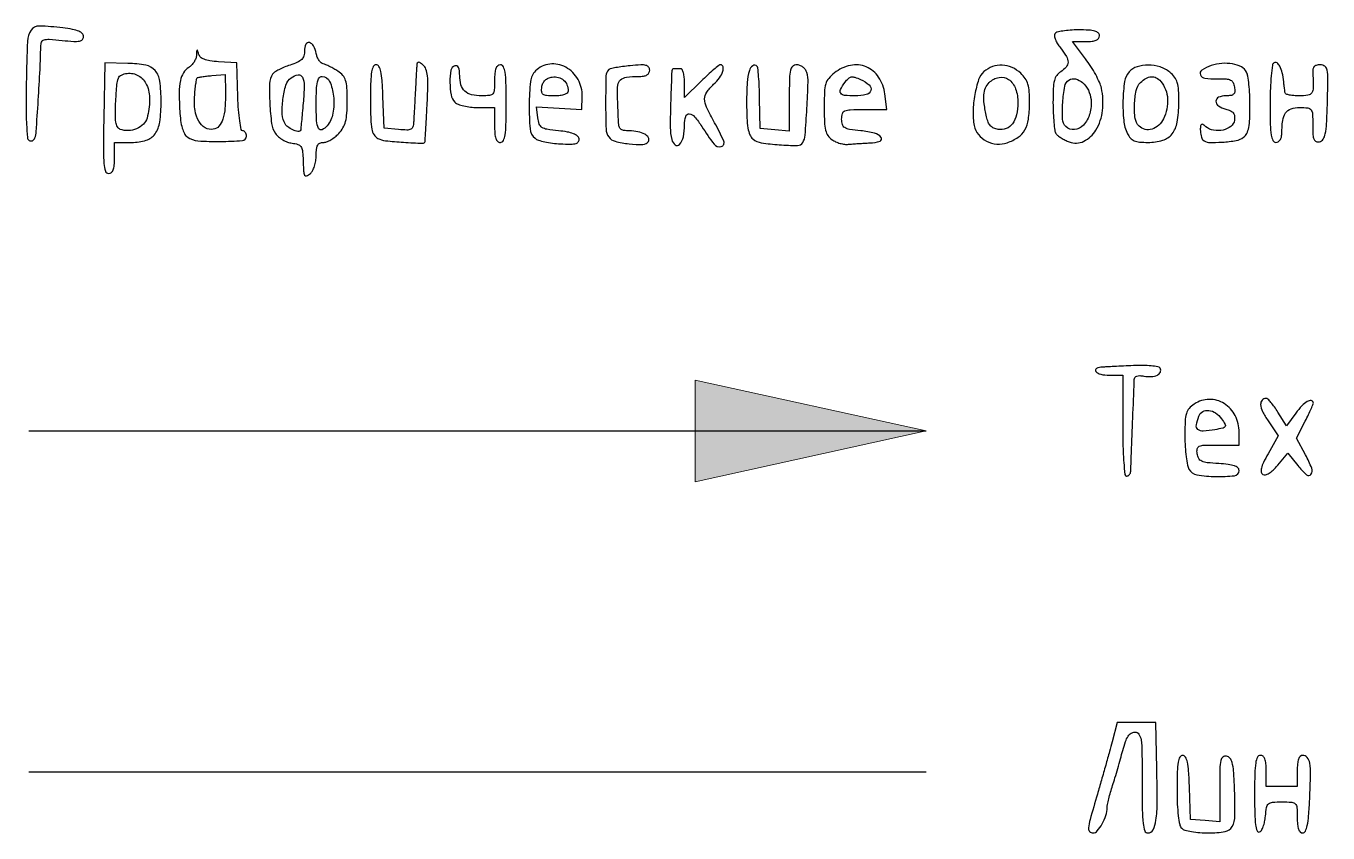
# Model space of a CAD drawing. Header units: millimetres. Extents: x 2712 to 3553, y 1367 to 1961.
# Drawn here: x 3155.6 to 3245.7, y 1460.4 to 1516.2 of the extents above; entities that cross this region are included whole.
import ezdxf

# ---------------------------------------------------------------- set-up
doc = ezdxf.new("R2010")
doc.units = ezdxf.units.MM

msp = doc.modelspace()

# ---------------------------------------------------------------- hatches: boundary and pattern name
at = {"lineweight": 15}
h = msp.add_hatch(color=256, dxfattribs=at)
h.set_gradient(color2=(0, 0, 0), tint=1)
h.paths.add_polyline_path([(3201.943, 1491.668), (3201.943, 1488.155), (3217.934, 1488.155)])
h.paths.add_polyline_path([(3217.934, 1488.155), (3201.943, 1488.155), (3201.943, 1484.642)])

# ---------------------------------------------------------------- linework, layer by layer
for p, q in [((3217.934, 1488.155), (3201.943, 1491.668)), ((3201.943, 1491.668), (3201.943, 1484.642)), ((3217.934, 1488.155), (3201.943, 1484.642))]:
    msp.add_line(p, q, dxfattribs=at)
at = {"lineweight": 30}
for p, q in [((3155.833, 1488.155), (3217.934, 1488.155)), ((3155.833, 1464.579), (3217.934, 1464.579))]:
    msp.add_line(p, q, dxfattribs=at)
for points in [[(3155.863, 1508.253, 0.118611), (3155.978, 1508.215, 0.127455), (3156.095, 1508.235, 0.116239), (3156.194, 1508.312, 0.087755), (3156.262, 1508.434, 0.065889), (3156.347, 1508.851, 0.001284), (3156.492, 1511.039, 0.003491), (3156.613, 1513.169, 0.008557), (3156.664, 1514.738, -0.087), (3156.726, 1515.059, -0.23546), (3156.892, 1515.212, -0.089156), (3157.242, 1515.249, -0.007574), (3158.149, 1515.17, 0.009363), (3158.947, 1515.103, 0.061402), (3159.347, 1515.125, 0.164055), (3159.547, 1515.236, 0.18726), (3159.625, 1515.438, 0.199243), (3159.54, 1515.644, 0.097564), (3159.3, 1515.805, 0.052771), (3158.872, 1515.932, 0.01498), (3158.185, 1516.039, 0.023563), (3156.553, 1516.165, 0.259638), (3155.991, 1515.874, 0.136664), (3155.748, 1515.123, 0.005474), (3155.66, 1512.225, 0.005353), (3155.645, 1510.599, 0.012313), (3155.678, 1509.377, 0.008409), (3155.741, 1508.452, 0.237437)], [(3226.922, 1508.736, 0.081603), (3227.048, 1508.595, 0.026681), (3227.275, 1508.431, 0.025777), (3227.55, 1508.273, 0.026415), (3227.839, 1508.146, 0.20781), (3228.842, 1508.193, 0.145149), (3229.687, 1508.971, 0.106329), (3230.144, 1510.323, 0.082801), (3230.065, 1511.877, 0.051601), (3229.933, 1512.274, 0.018588), (3229.669, 1512.809, 0.018207), (3229.334, 1513.377, 0.020598), (3228.97, 1513.895), (3228.057, 1515.093), (3228.994, 1515.093, 0.025595), (3229.423, 1515.115, 0.07595), (3229.708, 1515.188, 0.129339), (3229.871, 1515.315, 0.164131), (3229.931, 1515.495, 0.210155), (3229.847, 1515.687, 0.118863), (3229.621, 1515.812, 0.054983), (3229.2, 1515.88, 0.012323), (3228.471, 1515.898, 0.017279), (3227.9, 1515.878, 0.023967), (3227.391, 1515.818, 0.021904), (3226.988, 1515.733, 0.193528), (3226.844, 1515.627, 0.188472), (3226.816, 1515.475, 0.046498), (3226.888, 1515.228, 0.041092), (3227.031, 1514.941, 0.031214), (3227.231, 1514.651, -0.030475), (3227.639, 1514.061, -0.13431), (3227.754, 1513.658, -0.187331), (3227.63, 1513.33, -0.070723), (3227.248, 1513.008, 0.09813), (3226.972, 1512.749, 0.094739), (3226.811, 1512.401, 0.051248), (3226.733, 1511.853, 0.010229), (3226.715, 1510.864, 0.010299), (3226.732, 1510.148, 0.013348), (3226.778, 1509.493, 0.011057), (3226.842, 1508.952, 0.106724)], [(3172.911, 1508.729, 0.065758), (3173.12, 1508.502, 0.042582), (3173.413, 1508.296, 0.042303), (3173.74, 1508.141, 0.060865), (3174.052, 1508.066, -0.045972), (3174.451, 1507.982, -0.15908), (3174.663, 1507.832, -0.127782), (3174.773, 1507.564, -0.025416), (3174.816, 1507.042, 0.004759), (3174.854, 1506.118, 0.098076), (3174.921, 1505.849, 0.412546), (3175.057, 1505.8, 0.064332), (3175.323, 1505.969, 0.100341), (3175.478, 1506.161, 0.041089), (3175.608, 1506.471, 0.038522), (3175.696, 1506.838, 0.039964), (3175.726, 1507.209, -0.0249), (3175.748, 1507.661, -0.099317), (3175.829, 1507.924, -0.164341), (3175.98, 1508.065, -0.106325), (3176.216, 1508.116, 0.093821), (3176.445, 1508.159, 0.037607), (3176.733, 1508.298, 0.035541), (3177.03, 1508.499, 0.037508), (3177.289, 1508.737, 0.058095), (3177.58, 1509.129, 0.067188), (3177.756, 1509.559, 0.048141), (3177.846, 1510.128, 0.015328), (3177.873, 1510.987, 0.01208), (3177.85, 1511.914, 0.064745), (3177.761, 1512.41, 0.107204), (3177.57, 1512.744, 0.064248), (3177.221, 1513.043, 0.015116), (3176.945, 1513.212, 0.014517), (3176.656, 1513.366, 0.014611), (3176.394, 1513.487, 0.049726), (3176.215, 1513.543, -0.135941), (3176.069, 1513.618, -0.057815), (3175.925, 1513.786, -0.051316), (3175.803, 1514.012, -0.046528), (3175.726, 1514.265, 0.06735), (3175.539, 1514.795, 0.217053), (3175.254, 1515.022, 0.364606), (3175.013, 1514.904, 0.104172), (3174.921, 1514.465, -0.071505), (3174.87, 1514.112, -0.126359), (3174.721, 1513.861, -0.091476), (3174.43, 1513.662, -0.025623), (3173.914, 1513.464, 0.019044), (3173.515, 1513.317, 0.021863), (3173.146, 1513.146, 0.021626), (3172.849, 1512.975, 0.105097), (3172.711, 1512.84, 0.139213), (3172.504, 1512.193, 0.02052), (3172.514, 1510.804, 0.021467), (3172.641, 1509.419, 0.119696)], [(3166.282, 1510.28, 0.019367), (3166.345, 1509.624, 0.037697), (3166.455, 1509.109, 0.048699), (3166.607, 1508.731, 0.115476), (3166.803, 1508.502, 0.139159), (3167.544, 1508.228, 0.022831), (3169.088, 1508.177, 0.017884), (3170.617, 1508.252, 0.389661), (3170.896, 1508.556, 0.068935), (3170.876, 1508.695, 0.085172), (3170.82, 1508.813, 0.099928), (3170.736, 1508.892, 0.140216), (3170.638, 1508.921, -0.360829), (3170.532, 1509.008, -0.010936), (3170.433, 1509.61, -0.01693), (3170.351, 1510.368, -0.010294), (3170.302, 1511.269), (3170.225, 1513.617), (3168.967, 1513.698, -0.019283), (3168.367, 1513.76, -0.057553), (3167.969, 1513.864, -0.092646), (3167.719, 1514.019, -0.144034), (3167.589, 1514.234, 0.007064), (3167.522, 1514.477, 0.480077), (3167.487, 1514.491, 0.252517), (3167.458, 1514.446, 0.004592), (3167.438, 1514.151, -0.076041), (3167.389, 1513.921, -0.049372), (3167.269, 1513.678, -0.048597), (3167.1, 1513.458, -0.065028), (3166.905, 1513.298, 0.11773), (3166.541, 1512.928, 0.085251), (3166.329, 1512.388, 0.051), (3166.246, 1511.571, 0.014132)], [(3180.002, 1508.393, 0.096236), (3180.525, 1508.232, 0.010754), (3181.773, 1508.124, 0.00565), (3183.082, 1508.054, 0.349776), (3183.258, 1508.183, 0.052151), (3183.267, 1508.237, 0.000156), (3183.308, 1508.947, 0.000909), (3183.353, 1509.75, 0.000568), (3183.403, 1510.69, 0.006713), (3183.453, 1511.982, 0.03195), (3183.424, 1512.72, 0.059735), (3183.32, 1513.182, 0.135005), (3183.116, 1513.473, 0.031468), (3182.887, 1513.64, 0.294573), (3182.771, 1513.639, 0.218476), (3182.7, 1513.526, 0.019075), (3182.668, 1513.18, 0.000279), (3182.65, 1512.854, 0.000092), (3182.624, 1512.376, 0.000092), (3182.596, 1511.845, 0.000104), (3182.569, 1511.336, -0.000201), (3182.542, 1510.829, -0.000181), (3182.513, 1510.303, -0.000181), (3182.487, 1509.832, -0.000573), (3182.47, 1509.517, -0.060832), (3182.41, 1509.188, -0.20686), (3182.271, 1509.026, -0.12298), (3182.004, 1508.969, -0.016628), (3181.428, 1509.008), (3180.422, 1509.111), (3180.344, 1511.297, 0.007531), (3180.288, 1512.404, 0.036479), (3180.201, 1513.028, 0.076982), (3180.07, 1513.369, 0.269199), (3179.874, 1513.482, 0.281974), (3179.678, 1513.362, 0.077668), (3179.561, 1513.003, 0.034212), (3179.498, 1512.332, 0.006149), (3179.483, 1511.077, 0.006113), (3179.499, 1509.708, 0.041677), (3179.572, 1509.037, 0.094139), (3179.727, 1508.648, 0.128928)], [(3161.362, 1505.969, 0.170593), (3161.55, 1506.035, 0.13332), (3161.679, 1506.212, 0.071272), (3161.751, 1506.531, 0.020044), (3161.772, 1507.042), (3161.772, 1508.116), (3162.964, 1508.116, 0.073897), (3163.957, 1508.263, 0.164803), (3164.571, 1508.703, 0.123006), (3164.898, 1509.527, 0.033222), (3164.992, 1510.942, 0.030138), (3164.906, 1512.362, 0.150191), (3164.585, 1513.084, 0.169007), (3163.938, 1513.454, 0.040715), (3162.691, 1513.582), (3161.101, 1513.617), (3161.027, 1509.793, 0.003076), (3160.998, 1507.652, 0.02367), (3161.038, 1506.65, 0.057034), (3161.145, 1506.126, 0.324581)], [(3162.634, 1512.893, -0.164217), (3163.436, 1512.726, -0.156277), (3163.992, 1512.104, -0.110493), (3164.2, 1511.073, -0.060262), (3164.017, 1509.79, -0.139295), (3163.768, 1509.373, -0.090246), (3163.294, 1509.065, -0.085552), (3162.716, 1508.933, -0.105487), (3162.17, 1509.019, -0.178391), (3161.974, 1509.191, -0.085599), (3161.865, 1509.513, -0.043038), (3161.827, 1510.054, -0.009307), (3161.859, 1510.994, -0.007193), (3161.934, 1512.115, -0.076739), (3162.04, 1512.558, -0.184632), (3162.247, 1512.779, -0.083516)], [(3167.484, 1512.575, -0.150682), (3167.554, 1512.612, -0.007285), (3167.816, 1512.658, -0.011329), (3168.134, 1512.701, -0.007878), (3168.495, 1512.736), (3169.42, 1512.812), (3169.443, 1511.604, -0.022316), (3169.414, 1510.488, -0.061273), (3169.264, 1509.716, -0.100359), (3168.993, 1509.238, -0.177795), (3168.602, 1509.022, -0.174058), (3168.046, 1509.13, -0.128822), (3167.604, 1509.58, -0.093233), (3167.342, 1510.331, -0.056019), (3167.307, 1511.278, -0.006074), (3167.348, 1511.748, -0.009047), (3167.397, 1512.159, -0.00478), (3167.447, 1512.502, -0.15909)], [(3173.994, 1512.585, -0.116153), (3174.47, 1512.787, -0.336475), (3174.768, 1512.632, -0.11656), (3174.892, 1512.05, -0.016878), (3174.823, 1510.831, 0.000071), (3174.761, 1510.145, 0.000112), (3174.708, 1509.557, 0.000025), (3174.661, 1509.04, 0.004828), (3174.657, 1508.988, -0.406818), (3174.531, 1508.875, -0.078746), (3174.2, 1508.943, -0.060291), (3173.826, 1509.138, -0.105188), (3173.585, 1509.39, -0.127288), (3173.379, 1510.061, -0.043102), (3173.421, 1511.091, -0.042394), (3173.634, 1512.079, -0.162081)], [(3185.325, 1510.898, 0.107419), (3185.546, 1510.756, 0.031361), (3185.934, 1510.639, 0.02994), (3186.399, 1510.558, 0.028067), (3186.881, 1510.531), (3188.07, 1510.531), (3188.07, 1509.323, 0.016668), (3188.089, 1508.74, 0.063857), (3188.159, 1508.384, 0.12648), (3188.285, 1508.189, 0.188641), (3188.472, 1508.116, 0.286822), (3188.678, 1508.244, 0.076301), (3188.798, 1508.63, 0.032071), (3188.86, 1509.363, 0.005163), (3188.875, 1510.799, 0.005163), (3188.86, 1512.235, 0.032071), (3188.798, 1512.968, 0.076301), (3188.678, 1513.354, 0.286822), (3188.472, 1513.482, 0.176579), (3188.288, 1513.415, 0.128937), (3188.162, 1513.236, 0.069535), (3188.09, 1512.916, 0.020272), (3188.07, 1512.409, -0.01575), (3188.049, 1511.741, -0.157996), (3187.947, 1511.484, -0.196207), (3187.725, 1511.364, -0.026509), (3187.184, 1511.336, -0.057291), (3186.48, 1511.417, -0.130373), (3186.011, 1511.666, -0.138503), (3185.744, 1512.103, -0.068308), (3185.655, 1512.753, 0.030598), (3185.634, 1513.081, 0.086905), (3185.568, 1513.299, 0.162411), (3185.46, 1513.406, 0.197432), (3185.319, 1513.415, 0.275414), (3185.051, 1513.104, 0.04409), (3184.98, 1512.271, 0.045373), (3185.061, 1511.4, 0.151532)], [(3190.869, 1508.399, 0.097624), (3191.104, 1508.271, 0.022231), (3191.543, 1508.155, 0.022188), (3192.071, 1508.064, 0.01998), (3192.623, 1508.017, 0.010696), (3193.346, 1507.999, 0.067738), (3193.71, 1508.047, 0.18675), (3193.875, 1508.169, 0.190254), (3193.913, 1508.37, 0.178669), (3193.796, 1508.565, 0.076692), (3193.53, 1508.718, 0.049192), (3193.106, 1508.836, 0.018459), (3192.495, 1508.921, -0.013146), (3191.697, 1509.022, -0.102717), (3191.349, 1509.152, -0.171717), (3191.166, 1509.383, -0.053745), (3191.068, 1509.819), (3190.981, 1510.583), (3192.544, 1510.49), (3194.107, 1510.396), (3194.134, 1511.3, 0.136544), (3193.844, 1512.476, 0.140508), (3192.991, 1513.317, 0.154269), (3191.886, 1513.533, 0.169708), (3190.906, 1513.061, 0.170786), (3190.559, 1512.337, 0.025216), (3190.463, 1510.691, 0.024145), (3190.529, 1509.047, 0.199966)], [(3195.971, 1508.493, 0.174897), (3196.412, 1508.195, 0.033614), (3197.376, 1508.02, 0.031558), (3198.34, 1507.973, 0.256266), (3198.711, 1508.183, 0.277774), (3198.714, 1508.443, 0.133878), (3198.468, 1508.684, 0.079021), (3197.994, 1508.857, 0.046848), (3197.395, 1508.916, -0.038529), (3197.002, 1508.949, -0.155123), (3196.789, 1509.056, -0.155074), (3196.678, 1509.266, -0.038497), (3196.637, 1509.659, 0.002098), (3196.626, 1510.012, 0.000954), (3196.61, 1510.475, 0.000945), (3196.59, 1510.962, 0.001298), (3196.57, 1511.4, -0.045522), (3196.6, 1512.082, -0.180462), (3196.795, 1512.446, -0.151984), (3197.204, 1512.629, -0.029716), (3198.02, 1512.677, 0.034287), (3198.377, 1512.702, 0.093161), (3198.616, 1512.782, 0.140037), (3198.753, 1512.919, 0.127078), (3198.803, 1513.114, 0.163774), (3198.732, 1513.326, 0.176128), (3198.549, 1513.444, 0.069331), (3198.183, 1513.475, 0.010755), (3197.456, 1513.421, 0.00878), (3196.929, 1513.361, 0.012362), (3196.462, 1513.288, 0.008627), (3196.079, 1513.211, 0.143608), (3195.966, 1513.15, 0.192059), (3195.779, 1512.714, 0.006886), (3195.755, 1510.861, 0.007951), (3195.786, 1509.028, 0.150734)], [(3200.332, 1508.317, 0.162801), (3200.574, 1507.943, 0.401016), (3200.871, 1507.969, 0.130224), (3201.135, 1508.502, 0.050319), (3201.219, 1509.329, -0.067837), (3201.299, 1509.92, -0.362326), (3201.547, 1510.091, -0.199856), (3201.917, 1509.896, -0.032032), (3202.406, 1509.221, 0.022741), (3203.262, 1507.992, 0.308773), (3203.755, 1507.83, 0.451839), (3203.93, 1508.199, 0.025326), (3203.297, 1509.479, -0.015764), (3202.746, 1510.544, -0.105705), (3202.608, 1511.12, -0.160988), (3202.749, 1511.585, -0.050802), (3203.231, 1512.141, 0.045265), (3203.628, 1512.587, 0.073197), (3203.866, 1513.035, 0.146048), (3203.883, 1513.347, 0.346471), (3203.711, 1513.482, 0.169628), (3203.593, 1513.441, 0.006877), (3203.238, 1513.151, 0.011363), (3202.824, 1512.786, 0.007738), (3202.369, 1512.353), (3201.219, 1511.224), (3201.219, 1512.219, 0.025484), (3201.199, 1512.6, 0.040395), (3201.14, 1512.922, 0.048557), (3201.054, 1513.15, 0.285746), (3200.95, 1513.214, -0.000588), (3200.833, 1513.214, -0.000436), (3200.704, 1513.215, -0.00044), (3200.582, 1513.215, -0.000992), (3200.49, 1513.216, 0.404554), (3200.336, 1513.07, 0.002681), (3200.26, 1511.044, 0.007452), (3200.227, 1509.156, 0.063541)], [(3205.952, 1508.353, 0.134794), (3206.527, 1508.093, 0.021195), (3207.773, 1507.95, 0.016945), (3209.031, 1507.902, 0.261065), (3209.396, 1508.105, 0.119466), (3209.562, 1508.611, 0.005347), (3209.686, 1510.457, 0.006639), (3209.765, 1512.274, 0.084538), (3209.671, 1512.948, 0.081483), (3209.567, 1513.152, 0.069664), (3209.399, 1513.326, 0.071288), (3209.193, 1513.442, 0.094121), (3208.982, 1513.482, 0.178157), (3208.705, 1513.38, 0.16233), (3208.546, 1513.118, 0.050531), (3208.478, 1512.553, 0.004979), (3208.464, 1511.183), (3208.464, 1508.884), (3207.458, 1508.983), (3206.451, 1509.081), (3206.413, 1511.163, 0.006403), (3206.388, 1511.972, 0.009594), (3206.344, 1512.676, 0.005058), (3206.289, 1513.266, 0.172431), (3206.23, 1513.391, 0.36175), (3205.938, 1513.417, 0.172083), (3205.701, 1513.09, 0.055633), (3205.554, 1512.259, 0.015956), (3205.512, 1510.95, 0.008653), (3205.532, 1509.81, 0.033292), (3205.603, 1509.106, 0.056278), (3205.735, 1508.647, 0.121966)], [(3211.423, 1508.302, 0.050046), (3211.674, 1508.161, 0.03482), (3211.982, 1508.052, 0.035213), (3212.295, 1507.988, 0.059085), (3212.563, 1507.984, -0.00705), (3212.854, 1508.011, -0.002951), (3213.247, 1508.039, -0.002919), (3213.668, 1508.064, -0.003785), (3214.054, 1508.081, 0.067004), (3214.744, 1508.201, 0.521124), (3214.826, 1508.462, 0.170898), (3214.373, 1508.756, 0.033967), (3213.407, 1508.921, -0.012521), (3212.636, 1509.019, -0.099332), (3212.299, 1509.141, -0.188322), (3212.139, 1509.351, -0.069835), (3212.087, 1509.726, -0.071327), (3212.142, 1510.11, -0.224138), (3212.311, 1510.301, -0.093576), (3212.676, 1510.381, -0.007694), (3213.656, 1510.396), (3215.225, 1510.396), (3215.081, 1511.467, 0.112257), (3214.65, 1512.624, 0.14984), (3213.792, 1513.337, 0.151573), (3212.69, 1513.441, 0.115576), (3211.586, 1512.926, 0.052742), (3211.196, 1512.547, 0.102101), (3210.992, 1512.164, 0.061607), (3210.901, 1511.612, 0.010099), (3210.879, 1510.526, 0.010287), (3210.9, 1509.52, 0.049674), (3210.98, 1508.954, 0.089167), (3211.143, 1508.586, 0.091347)], [(3221.263, 1509.276, 0.121508), (3221.55, 1508.657, 0.104847), (3222.106, 1508.202, 0.100698), (3222.819, 1508, 0.103154), (3223.548, 1508.095, 0.065633), (3224.294, 1508.471, 0.114834), (3224.761, 1508.977, 0.09398), (3225.011, 1509.713, 0.033852), (3225.093, 1510.819, 0.01677), (3225.07, 1511.622, 0.056326), (3224.98, 1512.139, 0.077514), (3224.795, 1512.53, 0.05524), (3224.48, 1512.899, 0.083732), (3223.878, 1513.299, 0.094097), (3223.203, 1513.459, 0.096756), (3222.53, 1513.359, 0.094113), (3221.938, 1513.013, 0.13406), (3221.57, 1512.461, 0.035665), (3221.306, 1511.427, 0.036449), (3221.183, 1510.274, 0.056334)], [(3231.869, 1508.719, 0.071253), (3232.071, 1508.418, 0.108897), (3232.327, 1508.236, 0.078033), (3232.697, 1508.142, 0.022883), (3233.285, 1508.116, 0.071929), (3234.305, 1508.263, 0.155794), (3234.954, 1508.703, 0.125882), (3235.31, 1509.513, 0.039731), (3235.423, 1510.84, 0.013389), (3235.404, 1511.738, 0.059423), (3235.317, 1512.258, 0.091302), (3235.131, 1512.626, 0.0601), (3234.799, 1512.969, 0.09274), (3234.122, 1513.336, 0.075935), (3233.308, 1513.467, 0.080362), (3232.537, 1513.348, 0.13139), (3231.986, 1512.992, 0.148163), (3231.671, 1512.326, 0.029986), (3231.556, 1511.01, 0.032218), (3231.607, 1509.647, 0.087177)], [(3237.087, 1508.294, 0.189939), (3237.487, 1508.121, 0.024603), (3238.436, 1508.135, 0.027526), (3239.39, 1508.248, 0.119616), (3239.908, 1508.475, 0.116589), (3240.126, 1508.74, 0.064878), (3240.261, 1509.138, 0.039428), (3240.332, 1509.738, 0.011123), (3240.348, 1510.68, 0.01127), (3240.328, 1511.425, 0.013567), (3240.274, 1512.124, 0.012263), (3240.199, 1512.706, 0.083723), (3240.108, 1512.98, 0.152843), (3239.751, 1513.333, 0.073972), (3239.138, 1513.543, 0.065234), (3238.399, 1513.58, 0.064165), (3237.67, 1513.427, 0.054747), (3237.016, 1513.115, 0.367175), (3236.913, 1512.798, 0.26667), (3237.23, 1512.553, 0.041892), (3238.049, 1512.509, -0.016028), (3238.689, 1512.508, -0.100521), (3239.006, 1512.432, -0.175833), (3239.18, 1512.259, -0.07482), (3239.275, 1511.939, -0.049221), (3239.288, 1511.629, -0.18449), (3239.21, 1511.453, -0.161847), (3239.027, 1511.361, -0.03591), (3238.671, 1511.336, 0.100149), (3238.175, 1511.235, 0.301186), (3237.993, 1510.961, 0.252013), (3238.166, 1510.639, 0.084891), (3238.67, 1510.416, -0.04423), (3238.998, 1510.302, -0.120891), (3239.191, 1510.152, -0.137841), (3239.277, 1509.943, -0.065141), (3239.274, 1509.649, -0.194703), (3239.029, 1509.226, -0.11004), (3238.485, 1508.97, -0.099101), (3237.833, 1508.954, -0.130628), (3237.295, 1509.202, 0.029433), (3237.09, 1509.353, 0.27175), (3236.984, 1509.358, 0.250355), (3236.922, 1509.267, 0.025806), (3236.908, 1508.998, 0.030779), (3236.922, 1508.784, 0.031477), (3236.961, 1508.575, 0.033162), (3237.018, 1508.399, 0.101309)], [(3242.141, 1508.116, 0.135856), (3242.302, 1508.16, 0.110063), (3242.432, 1508.284, 0.088772), (3242.518, 1508.477, 0.058056), (3242.547, 1508.719, -0.031603), (3242.61, 1509.622, -0.117043), (3242.813, 1510.151, -0.164044), (3243.187, 1510.434, -0.080655), (3243.783, 1510.531, -0.026461), (3244.351, 1510.501, -0.210017), (3244.574, 1510.373, -0.148727), (3244.672, 1510.096, -0.011591), (3244.69, 1509.303, 0.012494), (3244.707, 1508.64, 0.085607), (3244.778, 1508.323, 0.212004), (3244.923, 1508.184, 0.133961), (3245.16, 1508.166, 0.205796), (3245.409, 1508.334, 0.092867), (3245.559, 1508.707, 0.037223), (3245.648, 1509.412, 0.005312), (3245.706, 1510.869, 0.003569), (3245.743, 1512.524, 0.050141), (3245.693, 1513.115, 0.188127), (3245.528, 1513.379, 0.161814), (3245.217, 1513.482, 0.06433), (3244.935, 1513.446, 0.177279), (3244.774, 1513.334, 0.137115), (3244.699, 1513.121, 0.033209), (3244.699, 1512.745, -0.016169), (3244.727, 1511.895, -0.149396), (3244.621, 1511.547, -0.211066), (3244.356, 1511.38, -0.036696), (3243.751, 1511.336, -0.020132), (3243.389, 1511.35, -0.03085), (3243.078, 1511.395, -0.031387), (3242.844, 1511.459, -0.274839), (3242.778, 1511.537, -0.009488), (3242.761, 1511.65, -0.001963), (3242.735, 1511.85, -0.002062), (3242.708, 1512.082, -0.001943), (3242.681, 1512.318, 0.028366), (3242.579, 1512.94, 0.064443), (3242.417, 1513.386, 0.121242), (3242.219, 1513.612, 0.299552), (3242.009, 1513.618, 0.224558), (3241.9, 1513.449, 0.00965), (3241.817, 1512.728, 0.01464), (3241.758, 1511.834, 0.009123), (3241.739, 1510.783, 0.005203), (3241.753, 1509.357, 0.032248), (3241.816, 1508.627, 0.07676), (3241.936, 1508.244, 0.286092)], [(3176.135, 1512.677, -0.297875), (3176.656, 1512.336, -0.077833), (3176.924, 1511.321, -0.068559), (3176.882, 1510.13, -0.130987), (3176.484, 1509.267, -0.11266), (3176.132, 1508.997, -0.405343), (3175.891, 1509.083, -0.102987), (3175.755, 1509.603, -0.012301), (3175.726, 1510.799, -0.008327), (3175.742, 1511.777, -0.045322), (3175.807, 1512.302, -0.108027), (3175.933, 1512.577, -0.235696)], [(3192.064, 1512.634, -0.094765), (3192.496, 1512.613, -0.120992), (3192.849, 1512.43, -0.119564), (3193.079, 1512.103, -0.091114), (3193.164, 1511.671, -0.228305), (3193.1, 1511.533, -0.086976), (3192.909, 1511.426, -0.057307), (3192.608, 1511.357, -0.027308), (3192.21, 1511.336, -0.017831), (3191.67, 1511.355, -0.134357), (3191.431, 1511.439, -0.221672), (3191.33, 1511.612, -0.058505), (3191.338, 1511.939, -0.07183), (3191.417, 1512.208, -0.095277), (3191.563, 1512.414, -0.092352), (3191.78, 1512.556, -0.063612)], [(3212.325, 1512.28, -0.045003), (3212.554, 1512.54, -0.146853), (3212.757, 1512.643, -0.12371), (3213.004, 1512.625, -0.027877), (3213.399, 1512.471, -0.068172), (3213.998, 1512.093, -0.306178), (3214.105, 1511.714, -0.261657), (3213.788, 1511.424, -0.057479), (3213.026, 1511.336, -0.02106), (3212.286, 1511.367, -0.215373), (3212.025, 1511.513, -0.290221), (3212.006, 1511.772, -0.034905)], [(3222.303, 1512.256, -0.148623), (3222.979, 1512.617, -0.20596), (3223.642, 1512.474, -0.156067), (3224.126, 1511.83, -0.08594), (3224.288, 1510.847, -0.053519), (3224.191, 1510.014, -0.104583), (3223.913, 1509.409, -0.139119), (3223.477, 1509.074, -0.133146), (3222.922, 1509.01, -0.071424), (3222.622, 1509.101, -0.097657), (3222.394, 1509.268, -0.086886), (3222.229, 1509.524, -0.04609), (3222.114, 1509.886, -0.018896), (3221.954, 1510.783, -0.054615), (3221.935, 1511.413, -0.080472), (3222.05, 1511.881, -0.096484)], [(3227.817, 1512.429, -0.197525), (3228.275, 1512.505, -0.124261), (3228.765, 1512.253, -0.099063), (3229.161, 1511.735, -0.089189), (3229.346, 1511.085, -0.093247), (3229.261, 1510.104, -0.119178), (3228.819, 1509.314, -0.178621), (3228.201, 1509, -0.22935), (3227.606, 1509.207, -0.186931), (3227.38, 1509.719, -0.027917), (3227.391, 1510.866, -0.027041), (3227.527, 1512.001, -0.214097)], [(3232.768, 1512.256, -0.064672), (3233.147, 1512.547, -0.117209), (3233.519, 1512.66, -0.1351), (3233.865, 1512.586, -0.10066), (3234.171, 1512.34, -0.160374), (3234.646, 1511.131, -0.12771), (3234.37, 1509.747, -0.199315), (3233.568, 1509.035, -0.28696), (3232.669, 1509.243, -0.16333), (3232.404, 1509.774, -0.042742), (3232.354, 1510.737, -0.043106), (3232.47, 1511.703, -0.146028)], [(3230.602, 1492.015), (3231.542, 1492.015), (3231.542, 1488.526, 0.005894), (3231.559, 1487.075, 0.0133), (3231.614, 1485.977, 0.008303), (3231.692, 1485.144, 0.382355), (3231.81, 1485.038, 0.122372), (3231.913, 1485.064, 0.096048), (3232.004, 1485.136, 0.086914), (3232.067, 1485.245, 0.077768), (3232.093, 1485.373, 0.001124), (3232.134, 1486.36, 0.00011), (3232.226, 1488.741, 0.00005), (3232.323, 1491.268, 0.003203), (3232.337, 1491.711, -0.147668), (3232.386, 1491.859, -0.153457), (3232.509, 1491.954, -0.097655), (3232.713, 1491.985, -0.037331), (3233, 1491.952, 0.059046), (3233.518, 1491.916, 0.100116), (3233.938, 1492.021, 0.177515), (3234.145, 1492.233, 0.248821), (3234.128, 1492.492, 0.213311), (3233.978, 1492.593, 0.01907), (3233.518, 1492.657, 0.022147), (3232.939, 1492.69, 0.015264), (3232.282, 1492.678, -0.000086), (3231.604, 1492.644, -0.000099), (3230.958, 1492.613, -0.000089), (3230.409, 1492.586, -0.000575), (3230.133, 1492.573, 0.097179), (3229.724, 1492.473, 0.494428), (3229.681, 1492.279, 0.166483), (3230.016, 1492.077, 0.052942)], [(3236.125, 1485.507, 0.222439), (3236.673, 1485.128, 0.036138), (3237.995, 1485.001, 0.036328), (3239.271, 1485.064, 0.378956), (3239.592, 1485.426, 0.220508), (3239.507, 1485.609, 0.095515), (3239.268, 1485.744, 0.05124), (3238.847, 1485.838, 0.014867), (3238.183, 1485.896, -0.012454), (3237.389, 1485.962, -0.080768), (3237.004, 1486.068, -0.159278), (3236.797, 1486.258, -0.092315), (3236.689, 1486.581, -0.084031), (3236.698, 1486.919, -0.247805), (3236.839, 1487.094, -0.093684), (3237.182, 1487.17, -0.007812), (3238.097, 1487.185), (3239.592, 1487.185), (3239.592, 1488.064, 0.116971), (3239.318, 1489.218, 0.136278), (3238.563, 1490.051, 0.146363), (3237.531, 1490.339, 0.141424), (3236.495, 1490.02, 0.065425), (3236.135, 1489.71, 0.111958), (3235.943, 1489.365, 0.062342), (3235.859, 1488.838, 0.009733), (3235.843, 1487.782, 0.013716), (3235.866, 1487.057, 0.015956), (3235.929, 1486.369, 0.015064), (3236.018, 1485.795, 0.086203)], [(3241.239, 1485.149, 0.205143), (3241.421, 1485.122, 0.074879), (3241.666, 1485.227, 0.05305), (3241.953, 1485.45, 0.027118), (3242.264, 1485.784), (3242.963, 1486.621), (3243.662, 1485.763, 0.037693), (3244.266, 1485.124, 0.447524), (3244.568, 1485.155, 0.256404), (3244.619, 1485.574, 0.027162), (3244.192, 1486.498), (3243.575, 1487.66), (3244.172, 1488.831, 0.006832), (3244.398, 1489.29, 0.010146), (3244.583, 1489.698, 0.005658), (3244.726, 1490.043, 0.168759), (3244.73, 1490.136, 0.316024), (3244.571, 1490.263, 0.154993), (3244.306, 1490.196, 0.068107), (3243.941, 1489.893, 0.02675), (3243.523, 1489.386), (3242.871, 1488.502), (3242.283, 1489.453, 0.016339), (3242.041, 1489.818, 0.022902), (3241.8, 1490.125, 0.020367), (3241.585, 1490.355, 0.197204), (3241.464, 1490.405, 0.211944), (3241.184, 1490.28, 0.208637), (3241.086, 1489.988, 0.094293), (3241.223, 1489.501, 0.030305), (3241.601, 1488.849), (3242.288, 1487.811), (3241.6, 1486.581, 0.013592), (3241.284, 1485.977, 0.052124), (3241.138, 1485.58, 0.102982), (3241.127, 1485.316, 0.216733)], [(3236.803, 1489.175, -0.172394), (3237.074, 1489.492, -0.160091), (3237.494, 1489.579, -0.123872), (3237.97, 1489.4, -0.087902), (3238.377, 1488.996, -0.019799), (3238.625, 1488.612, -0.276044), (3238.624, 1488.454, -0.206348), (3238.48, 1488.351, -0.011448), (3237.922, 1488.243, -0.026155), (3237.112, 1488.149, -0.191836), (3236.749, 1488.267, -0.268044), (3236.637, 1488.572, -0.048811)], [(3229.486, 1460.35, 0.222437), (3229.782, 1460.489, 0.045834), (3230.117, 1460.975, 0.046623), (3230.381, 1461.568, 0.081615), (3230.468, 1462.098, -0.050081), (3230.49, 1462.313, -0.009154), (3230.577, 1462.704, -0.009763), (3230.696, 1463.16, -0.008731), (3230.837, 1463.628, 0.004438), (3231.003, 1464.16, 0.002433), (3231.197, 1464.814, 0.002425), (3231.388, 1465.481, 0.00387), (3231.543, 1466.052, -0.018756), (3231.73, 1466.667, -0.062241), (3231.916, 1467.045, -0.105275), (3232.127, 1467.253, -0.143345), (3232.381, 1467.327, -0.248253), (3232.656, 1467.182, -0.11414), (3232.807, 1466.794, -0.032849), (3232.871, 1465.96, -0.002881), (3232.883, 1463.839, 0.003734), (3232.897, 1461.949, 0.024628), (3232.958, 1461.006, 0.054052), (3233.072, 1460.499, 0.320705), (3233.281, 1460.35, 0.283754), (3233.64, 1460.572, 0.08164), (3233.843, 1461.223, 0.034764), (3233.928, 1462.451, 0.006036), (3233.9, 1464.778), (3233.822, 1467.998), (3232.49, 1467.998), (3231.157, 1467.998), (3230.806, 1466.656, -0.003338), (3230.626, 1465.985, -0.001221), (3230.362, 1465.039, -0.001211), (3230.069, 1464.005, -0.00145), (3229.787, 1463.034, 0.002225), (3229.28, 1461.272, 0.041023), (3229.168, 1460.702, 0.215428), (3229.248, 1460.456, 0.211553)], [(3235.62, 1460.672, 0.1317), (3235.837, 1460.547, 0.022849), (3236.303, 1460.445, 0.023457), (3236.876, 1460.374, 0.019108), (3237.494, 1460.35, 0.041987), (3238.629, 1460.446, 0.228616), (3239.119, 1460.793, 0.126502), (3239.31, 1461.534, 0.010128), (3239.27, 1463.571, 0.008054), (3239.209, 1464.649, 0.046121), (3239.115, 1465.213, 0.104214), (3238.962, 1465.521, 0.179494), (3238.72, 1465.667, 0.227185), (3238.475, 1465.602, 0.165992), (3238.328, 1465.356, 0.047102), (3238.263, 1464.788, 0.004884), (3238.25, 1463.44), (3238.25, 1461.123), (3237.244, 1461.206), (3236.238, 1461.289), (3236.16, 1463.503, 0.007395), (3236.103, 1464.627, 0.036079), (3236.017, 1465.257, 0.076208), (3235.886, 1465.602, 0.270719), (3235.69, 1465.717, 0.279686), (3235.494, 1465.598, 0.079055), (3235.377, 1465.245, 0.034799), (3235.314, 1464.586, 0.006306), (3235.298, 1463.356, 0.010168), (3235.319, 1462.342, 0.019692), (3235.384, 1461.535, 0.020534), (3235.482, 1460.93, 0.147006)], [(3241.001, 1460.416, 0.179929), (3241.136, 1460.523, 0.044102), (3241.262, 1460.783, 0.039557), (3241.363, 1461.126, 0.030649), (3241.419, 1461.511, -0.022123), (3241.498, 1462.118, -0.173035), (3241.636, 1462.362, -0.161032), (3241.902, 1462.473, -0.018506), (3242.56, 1462.497, -0.016866), (3243.239, 1462.474, -0.183402), (3243.484, 1462.362, -0.18019), (3243.595, 1462.114, -0.016173), (3243.617, 1461.424, 0.021223), (3243.638, 1460.936, 0.062886), (3243.708, 1460.609, 0.111175), (3243.826, 1460.42, 0.200582), (3243.992, 1460.35, 0.289627), (3244.18, 1460.469, 0.059841), (3244.31, 1460.857, 0.031914), (3244.406, 1461.538, 0.007311), (3244.478, 1462.698, 0.005835), (3244.538, 1464.399, 0.045992), (3244.485, 1465.186, 0.135932), (3244.309, 1465.569, 0.221104), (3243.991, 1465.717, 0.20166), (3243.825, 1465.647, 0.110373), (3243.708, 1465.457, 0.062597), (3243.638, 1465.13, 0.021267), (3243.617, 1464.644), (3243.617, 1463.57), (3242.544, 1463.57), (3241.47, 1463.57), (3241.47, 1464.644, 0.020272), (3241.45, 1465.15, 0.069535), (3241.378, 1465.471, 0.128937), (3241.252, 1465.65, 0.176579), (3241.068, 1465.717, 0.287843), (3240.862, 1465.588, 0.075657), (3240.742, 1465.199, 0.031824), (3240.68, 1464.46, 0.005106), (3240.665, 1463.011, 0.00562), (3240.68, 1461.678, 0.026515), (3240.738, 1460.915, 0.052281), (3240.837, 1460.496, 0.408353)]]:
    msp.add_lwpolyline(points, format="xyb", close=True)

doc.saveas('drawing.dxf')
